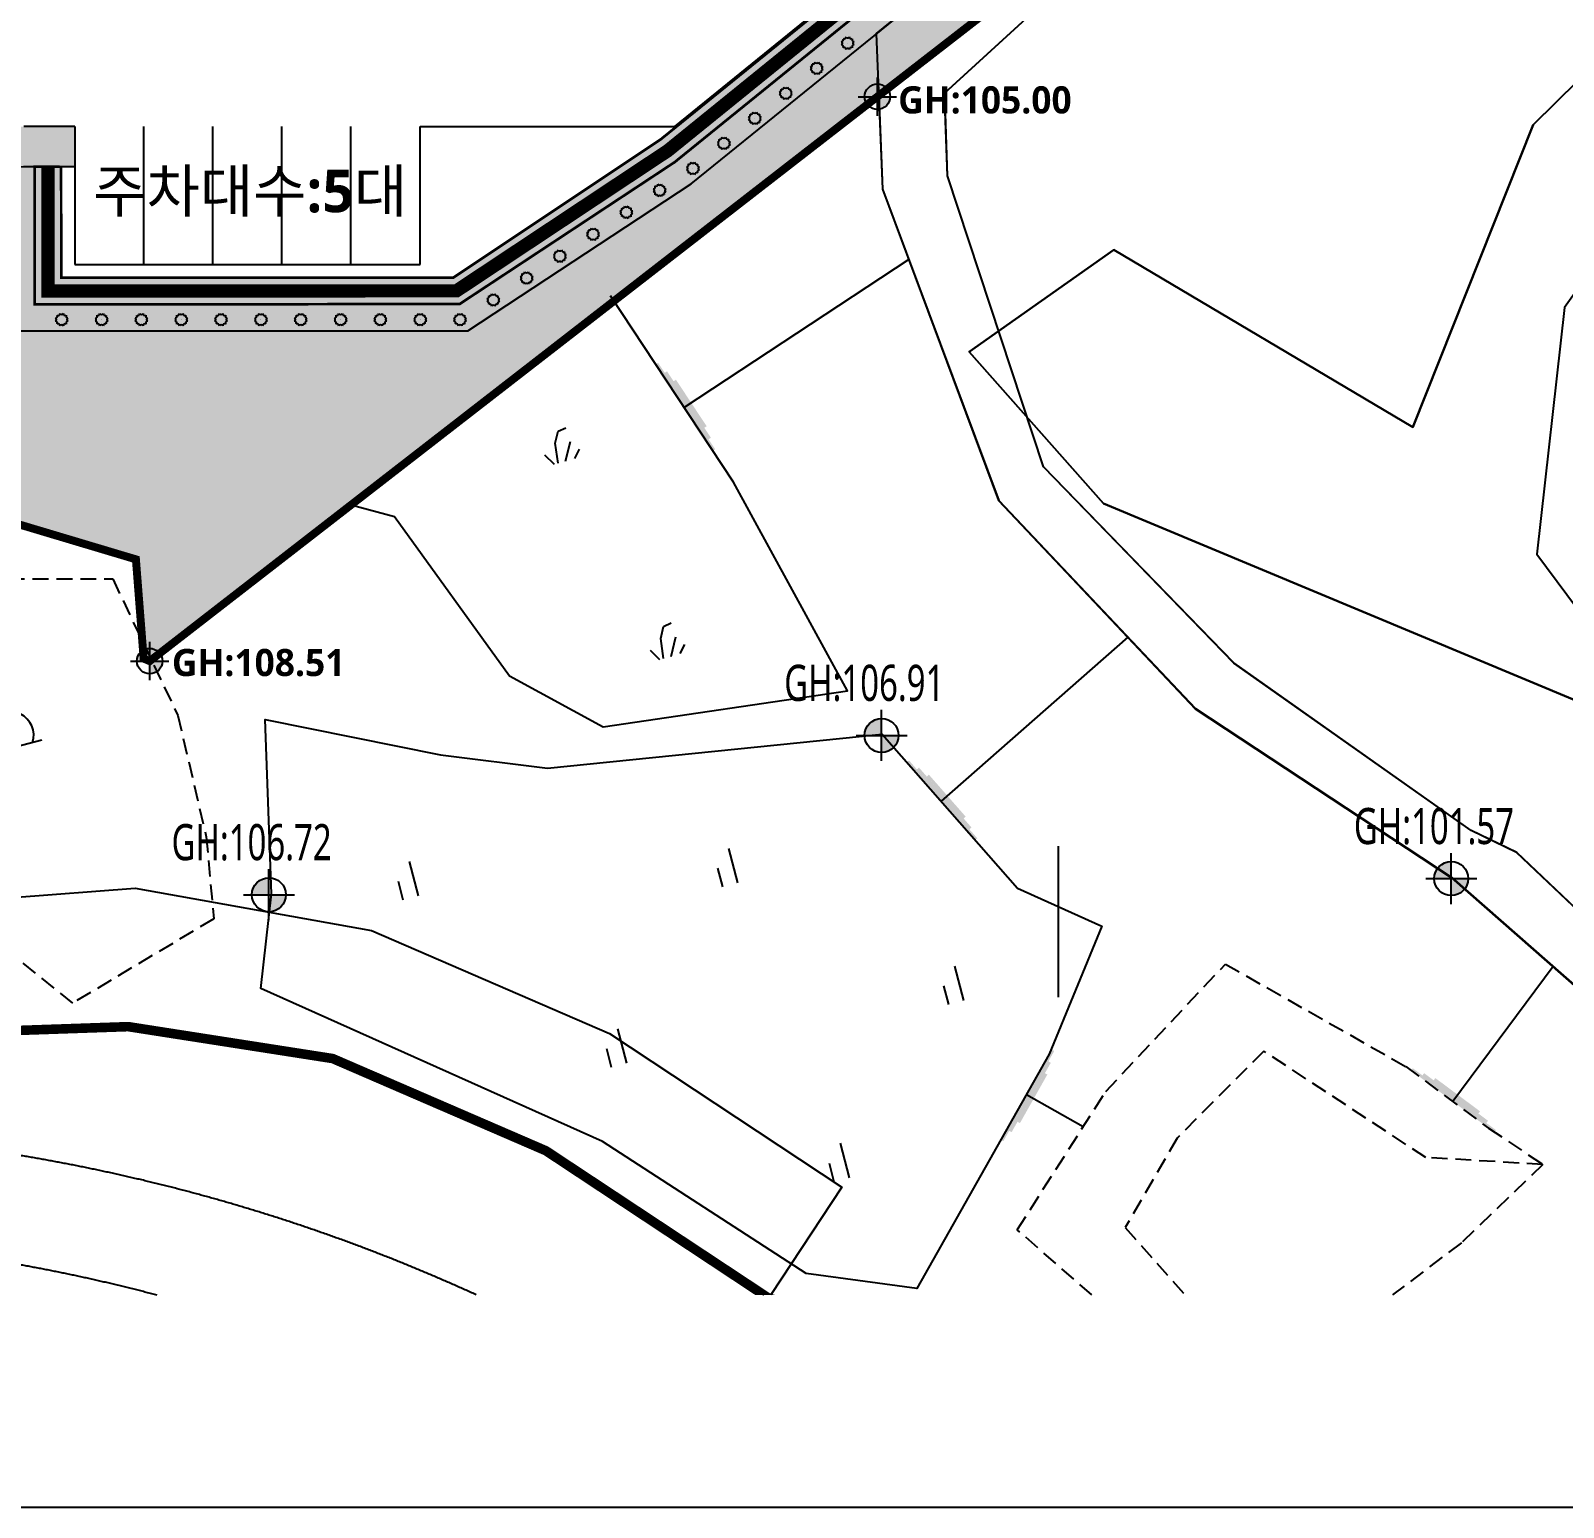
# Model space of a CAD drawing. Header units: millimetres. Extents: x 0 to 190005487, y 0 to 455456909.
# Drawn here: x 160531 to 218247, y 0 to 55596 of the extents above; entities that cross this region are included whole.
import ezdxf
from ezdxf.enums import TextEntityAlignment as Align
from ezdxf.xclip import XClip

# ---------------------------------------------------------------- set-up
doc = ezdxf.new("R2010")
doc.units = ezdxf.units.MM
doc.header["$LTSCALE"] = 800
doc.header["$MEASUREMENT"] = 0
doc.header["$XCLIPFRAME"] = 0
for name, pattern in [('CENTER', [2, 1.25, -0.25, 0.25, -0.25]), ('DASHED', [3, 2, -1]), ('HIDDEN', [0.375, 0.25, -0.125]), ('PHANTOM2', [31.75, 15.875, -3.175, 3.175, -3.175, 3.175, -3.175]), ('XREF_BASE$0$PHANTOM', [63.5, 31.75, -6.35, 6.35, -6.35, 6.35, -6.35]), ('XREF_BASE$0$PHANTOMX2', [5, 2.5, -0.5, 0.5, -0.5, 0.5, -0.5])]:
    doc.linetypes.add(name, pattern=pattern)
doc.layers.get('0').update_dxf_attribs({"linetype": 'CONTINUOUS'})
doc.layers.get('Defpoints').update_dxf_attribs({"color": 153, "linetype": 'CONTINUOUS'})
for name, color, linetype in [('0-녹지', 71, 'CONTINUOUS'), ('1-HY', 8, 'CONTINUOUS'), ('1-SIM', 8, 'CONTINUOUS'), ('1-묘지', 4, 'CONTINUOUS'), ('1-비포장', 1, 'CONTINUOUS'), ('1-지적선', 3, 'CONTINUOUS'), ('_교목_Plant', 90, 'CONTINUOUS'), ('CE-SLOP-FILL', 1, 'CONTINUOUS'), ('CE_GH', 240, 'CONTINUOUS'), ('LSMD_CONT_LDREG_41500', 1, 'CONTINUOUS'), ('NR', 7, 'CONTINUOUS'), ('rndur', 1, 'CONTINUOUS'), ('TEXT', 6, 'CONTINUOUS'), ('WID', 4, 'CONTINUOUS'), ('XREF_BASE$0$CE_PROPERTY LINE', 2, 'XREF_BASE$0$PHANTOM'), ('XREF_BASE$0$성토옹벽', 6, 'CONTINUOUS'), ('XREF_BASE$0$절토옹벽', 2, 'CONTINUOUS'), ('사업부지', 7, 'CONTINUOUS'), ('성토옹벽', 6, 'CONTINUOUS'), ('절토옹벽', 2, 'CONTINUOUS')]:
    doc.layers.add(name, color=color, linetype=linetype)
doc.layers.add('A-MKXS-TEXT1', color=3, linetype='CONTINUOUS', lineweight=25)
doc.layers.add('CE_GH_TEXT', color=2, linetype='CONTINUOUS', lineweight=20)
doc.styles.add('SH_대대리576', font='NanumGothicBold.ttf')
doc.styles.add('나눔고딕N', font='NanumGothic.ttf')

# ---------------------------------------------------------------- blocks, each defined once
blk = doc.blocks.new('A$C33E82F04')
at = {"layer": '1-묘지', "color": 8, "linetype": 'Continuous'}
for p, q in [((1.5, 0), (0, 0)), ((0.75, 0), (0.75, 0.38))]:
    blk.add_line(p, q, dxfattribs=at)
blk.add_arc((0.756, 0.318), 0.6, 328.0265, 211.9735, dxfattribs=at)
blk = doc.blocks.new('A$C39EA40FB')
at = {"layer": '1-SIM', "color": 8}
for p, q in [((0.332, 0.503), (0.48, 0.777)), ((0.48, 0.777), (0.686, 0.812)), ((0.274, 0), (0.332, 0.503)), ((0.469, 0), (0.709, 0.446)), ((0, 0.286), (0.172, 0)), ((0.709, 0.011), (0.88, 0.206))]:
    blk.add_line(p, q, dxfattribs=at)
blk = doc.blocks.new('A$C0C523BD5')
at = {"layer": '1-SIM', "color": 8}
for p, q in [((0.394, 0.892), (0.394, 0)), ((0, 0.48), (0, 0))]:
    blk.add_line(p, q, dxfattribs=at)
blk = doc.blocks.new('G$C940A8A8A')
at = {"layer": 'LSMD_CONT_LDREG_41500', "color": 1, "linetype": 'Continuous', "const_width": 300, "flags": 128}
blk.add_lwpolyline([(72327, 15866), (79255, 11660), (78594, 7970), (78790, 7821), (135065, 31905), (143528, 53543), (142885, 66413), (152606, 122087)], dxfattribs=at)
blk = doc.blocks.new('현황측량 지적')
at = {"layer": '1-HY', "color": 8}
blk.add_lwpolyline([(117787, -110555), (117787, -110555), (107115, -104637), (96137, -104162), (89344, -113671), (88303, -122954), (92415, -128493), (103239, -118669), (110683, -117476), (115268, -118575), (117589, -116067)], close=True, dxfattribs=at)
at = {"layer": '1-HY'}
blk.add_lwpolyline([(43650, -121103), (45292, -121538), (49613, -127535), (53142, -129463), (62350, -128103), (58052, -120244), (53420, -113227)], dxfattribs=at)
blk.add_lwpolyline([(53119, -145075), (40251, -139310), (40652, -135752), (40420, -129184), (47025, -130519), (51046, -131017), (63653, -129735), (68742, -135534), (71929, -136958), (69946, -141779), (64961, -150608), (60789, -150042)], close=True, dxfattribs=at)
at = {"layer": '1-묘지', "color": 8, "linetype": 'HIDDEN', "ltscale": 3}
for points in [[(38201, -133599), (38479, -136687), (33180, -139859), (17948, -127663), (21568, -125452), (28058, -123889), (34677, -123893), (37126, -129027)], [(80025, -153001), (77704, -153815), (73790, -152807), (68737, -148397), (72073, -143184), (76575, -138390), (83374, -142253), (86485, -144566), (88532, -145938), (85461, -148888)]]:
    blk.add_lwpolyline(points, close=True, dxfattribs=at)
blk.add_lwpolyline([(88532, -145938), (84120, -145674), (78025, -141668), (74755, -144943), (72803, -148313), (77704, -153815)], dxfattribs=at)
at = {"layer": '1-비포장', "color": 8, "linetype": 'Continuous'}
for points in [[(63524, -105691), (63668, -109215), (68042, -120936), (75445, -128774), (85101, -135138), (91148, -140446)], [(93205, -139550), (87545, -134189), (85835, -133363), (76896, -127054), (69729, -119669), (66110, -108713), (66008, -105595), (73015, -99178), (84532, -89199), (93795, -85116)]]:
    blk.add_lwpolyline(points, dxfattribs=at)
at = {"layer": '1-지적선', "color": 8}
for points in [[(189623, -58719, 0), (171850, -66474, 0), (137917, -69468, 0), (184120, -124881, 0), (168896, -135093, 0), (162899, -129019, 0), (158053, -127230, 0), (126244, -144914, 0), (112162, -119349, 0), (116222, -106823, 0), (107918, -100547, 0), (101606, -99253, 0), (93247, -101770, 0), (88169, -106796, 0), (83634, -118176, 0), (72371, -111504, 0), (66924, -115335, 0), (71982, -121051, 0), (93734, -130126, 0), (114783, -142524, 0), (78073, -156205, 0), (59383, -150963, 0)], [(93734, -130126, 0), (71982, -121051, 0), (66924, -115335, 0), (72371, -111504, 0), (83634, -118176, 0), (88169, -106796, 0), (93247, -101770, 0), (101606, -99253, 0), (107918, -100547, 0), (116222, -106823, 0), (112162, -119349, 0), (107912, -119134, 0), (101889, -120930, 0), (98533, -126813, 0), (93734, -130126, 0)], [(23798, -141138, 0), (26293, -136231, 0), (35526, -135531, 0), (44421, -137125, 0), (53384, -140999, 0), (62135, -146788, 0), (59383, -150963, 0), (50996, -145415, 0), (42966, -141944, 0), (35264, -140743, 0), (23798, -141138, 0)]]:
    blk.add_polyline3d(points, dxfattribs=at)
at = {"layer": 'NR', "color": 8, "linetype": 'Continuous'}
for p, q in [((64655, -111860), (56201, -117440)), ((72904, -126084), (65868, -132259)), ((88913, -138484), (85136, -143563)), ((71219, -144518), (69081, -143311))]:
    blk.add_line(p, q, dxfattribs=at)
for points in [[(57276, -119068), (55127, -115813), (57363, -119010), (55215, -115755)], [(57115, -118634), (55463, -116131), (57203, -118576), (55550, -116073)], [(56955, -118201), (55798, -116448), (57043, -118143), (55886, -116390)], [(67154, -133725), (64582, -130793), (67233, -133655), (64661, -130724)], [(66936, -133317), (64958, -131062), (67015, -133248), (65036, -130993)], [(66718, -132910), (65333, -131331), (66797, -132841), (65412, -131262)], [(68122, -145009), (70039, -141613), (68213, -145061), (70131, -141665)], [(68435, -144669), (69910, -142056), (68526, -144720), (70001, -142108)], [(68747, -144329), (69780, -142500), (68839, -144380), (69871, -142552)], [(86701, -144726), (83571, -142399), (86763, -144642), (83634, -142315)], [(86402, -144374), (83995, -142583), (86465, -144289), (84058, -142499)], [(86104, -144021), (84419, -142768), (86166, -143936), (84481, -142683)]]:
    blk.add_solid(points, dxfattribs=at)
at = {"layer": 'rndur', "linetype": 'PHANTOM2', "ltscale": 2, "const_width": 360, "flags": 128}
blk.add_lwpolyline([(206883, -157310), (202971, -156085), (192523, -138055), (192037, -134393), (187653, -139214), (180694, -143462), (173737, -143509), (161354, -148904), (157725, -144242), (154816, -136784), (158050, -127241), (126239, -144923), (122996, -147375), (114777, -142533), (78067, -156212), (59378, -150969), (50990, -145420), (42961, -141949), (35259, -140747), (23792, -141142), (15855, -140119), (12425, -139716), (9303, -139321), (5202, -130219), (-3377, -125158), (-12855, -120922), (-25433, -113134), (-31110, -107172), (-33684, -104469), (-50296, -94166), (-54916, -87820), (-58556, -75838), (-58594, -63575), (-54697, -51462), (-52838, -43399), (-53310, -35411), (-56465, -30247), (-58199, -23603), (-65933, 6044), (-65550, 7455), (-83110, 7388), (-99556, 7405), (-100789, 7832), (-83513, -58384), (-91570, -60086), (-90952, -159807)], dxfattribs=at)
at = {"layer": 'rndur', "linetype": 'PHANTOM2', "ltscale": 2, "flags": 128}
blk.add_lwpolyline([(206883, -157310), (202971, -156085), (192523, -138055), (192037, -134393), (187653, -139214), (180694, -143462), (173737, -143509), (161354, -148904), (157725, -144242), (154816, -136784), (158050, -127241), (126239, -144923), (122996, -147375), (114777, -142533), (78067, -156212), (59378, -150969), (50990, -145420), (42961, -141949), (35259, -140747), (23792, -141142), (15855, -140119), (12425, -139716), (9303, -139321), (5202, -130219), (-3377, -125158), (-12855, -120922), (-25433, -113134), (-31110, -107172), (-33684, -104469), (-50296, -94166), (-54916, -87820), (-58556, -75838), (-58594, -63575), (-54697, -51462), (-52838, -43399), (-53310, -35411), (-56465, -30247), (-58199, -23603), (-65933, 6044), (-65550, 7455), (-83110, 7388), (-99556, 7405), (-100789, 7832), (-83513, -58384), (-91570, -60086), (-90952, -159807)], dxfattribs=at)
at = {"rotation": 14.62512504690287}
blk.add_blockref('G$C940A8A8A', (-38193, -154447), dxfattribs=at)
at = {"layer": '1-SIM', "xscale": 1500, "yscale": 1500, "zscale": 1500, "rotation": 14.62512501046145}
for name, p in [('A$C39EA40FB', (51049, -119636)), ('A$C39EA40FB', (55021, -126988)), ('A$C0C523BD5', (57633, -135480)), ('A$C0C523BD5', (45603, -135969)), ('A$C0C523BD5', (66144, -139909)), ('A$C0C523BD5', (53451, -142271)), ('A$C0C523BD5', (61832, -146584))]:
    blk.add_blockref(name, p, dxfattribs=at)
at = {"layer": '1-묘지', "xscale": 1500, "yscale": 1500, "zscale": 1500, "rotation": 14.62512501046145}
blk.add_blockref('A$C33E82F04', (29825, -130532), dxfattribs=at)
blk = doc.blocks.new('A$C22D04AE8')
at = {"layer": 'CE_GH'}
h = blk.add_hatch(color=256, dxfattribs=at)
h.paths.add_polyline_path([(0, 0), (0, 800, 0.414214), (-800, 0)])
h.paths.add_polyline_path([(800, 0), (0, 0), (0, -800, 0.414214)])
for points in [[(0, -1200), (0, 1200)], [(-1200, 0), (1200, 0)]]:
    blk.add_lwpolyline(points, dxfattribs=at)
blk.add_circle((0, 0), 800, dxfattribs=at)
blk = doc.blocks.new('대지현황레벨1')
at = {"layer": 'Defpoints', "color": 6}
blk.add_lwpolyline([(27780, -120835), (35546, -123155), (35838, -126893), (36065, -126987), (84436, -89475), (87161, -66401), (83289, -54110), (78638, 2214)], dxfattribs=at)
at = {"layer": 'CE_GH', "color": 7, "linetype": 'ByBlock', "xscale": 0.6, "yscale": 0.6, "zscale": 0.6}
for p in [(63466, -105737), (36065, -126987)]:
    blk.add_blockref('A$C22D04AE8', p, dxfattribs=at)
at = {"layer": 'CE_GH_TEXT', "color": 7, "lineweight": 20, "style": 'SH_대대리576'}
for s, p in [('GH:105.00', (64248, -105856)), ('GH:108.51', (36899, -127039))]:
    blk.add_text(s, height=1020, dxfattribs=at).set_placement(p, align=Align.MIDDLE_LEFT)
blk = doc.blocks.new('A$C61401735')
at = {"layer": 'CE-SLOP-FILL', "color": 251, "linetype": 'ByBlock', "flags": 128}
blk.add_lwpolyline([(92703, 19281), (100468, 16961), (100760, 13223), (100987, 13128), (149358, 50641), (152083, 73715), (148212, 86006), (144956, 125432)], dxfattribs=at)
at = {"layer": 'CE-SLOP-FILL', "color": 251}
blk.add_lwpolyline([(95670, 31748), (95670, 25559), (112970, 25559), (121372, 31096), (137392, 44057)], dxfattribs=at)
blk = doc.blocks.new('A$C53055D6E')
at = {"layer": 'XREF_BASE$0$CE_PROPERTY LINE', "color": 8, "linetype": 'XREF_BASE$0$PHANTOMX2', "ltscale": 3, "flags": 128}
blk.add_lwpolyline([(24653, 158067), (15380, 151109), (8259, 149251), (3838, 149290), (748, 147602), (-6916, 147572), (-7299, 146160), (-1843, 125252), (436, 116516), (2171, 109870), (5326, 104706), (5798, 96717), (3940, 88655), (43, 76541), (81, 64279), (3722, 52297), (8342, 45951), (24954, 35648), (27528, 32946), (33205, 26984), (45785, 19196), (55262, 14961), (63842, 9900), (67943, 799), (71065, 403), (74495, 0), (71416, 11497), (72509, 16027), (80907, 20283), (84381, 29814), (86654, 26118), (86417, 19281), (94182, 16961), (94474, 13223), (94701, 13128), (143072, 50641), (145797, 73715), (141926, 86006), (137274, 142330), (130340, 137929), (128629, 139085), (122336, 140647), (114378, 141402), (105827, 145930), (90331, 146144), (69871, 143916), (58636, 140116), (56478, 144307), (45633, 153630)], close=True, dxfattribs=at)
at = {"layer": '절토옹벽', "color": 6, "linetype": 'ByBlock', "ltscale": 5, "const_width": 100, "flags": 128}
for points in [[(91367, 31757), (91369, 27568), (106141, 27577), (113948, 32781), (129838, 45656)], [(90367, 31756), (90370, 26568), (106370, 26577), (114477, 31926), (130451, 44866)]]:
    blk.add_lwpolyline(points, dxfattribs=at)
at = {"layer": '절토옹벽', "color": 6, "linetype": 'DASHED', "ltscale": 4000, "const_width": 500, "flags": 128}
blk.add_lwpolyline([(90867, 31757), (90869, 27068), (106256, 27077), (114213, 32354), (130145, 45261)], dxfattribs=at)
blk = doc.blocks.new('XREF_BASE$0$A$C5E376D50')
at = {"color": 8}
for points in [[(374986, 153404, -0.180089), (333337, 157628), (326035, 161222, 0.102992), (299192, 168139), (300158, 168093, -0.148011), (272310, 177969), (248009, 195863), (239404, 202199), (237464, 203627), (223953, 213576, -0.241383), (211743, 238073), (212176, 276367), (195483, 272011, -0.369038), (200555, 266091, -0.003164), (200552, 265424), (199994, 216062, -0.041869), (198408, 199419), (197156, 192487, 0.046265), (195820, 177033), (196105, 131477, -0.048728)], [(204104, 131527), (203820, 177083, -0.044561), (204938, 190557, -0.560052), (228633, 200196), (234661, 195757), (234661, 195757), (237621, 193577), (237621, 193577, -0.414994), (241911, 165582, -0.146038), (232777, 158695), (225692, 156060), (228481, 148562), (250625, 156797, -0.101084), (278308, 161110), (298817, 160148, -0.102992), (322502, 154045)]]:
    blk.add_lwpolyline(points, format="xyb", dxfattribs=at)
at = {"layer": 'Defpoints', "linetype": 'Continuous', "flags": 128}
blk.add_lwpolyline([(303691, 192063), (311456, 189743), (311748, 186006), (311975, 185911), (360346, 223424), (363071, 246497), (359200, 258788), (354548, 315113)], dxfattribs=at)
blk = doc.blocks.new('XREF_BASE$0$A$C3CBC0631')
at = {"layer": 'XREF_BASE$0$절토옹벽'}
h = blk.add_hatch(color=253, dxfattribs=at)
h.dxf.hatch_style = 1
h.paths.add_polyline_path([(130451, 44866), (114477, 31926), (106370, 26577), (90370, 26568), (90367, 31756), (91367, 31756), (91367, 31757), (91369, 27569), (106141, 27577), (113948, 32781), (129838, 45656), (130467, 44879)])
at = {"layer": 'XREF_BASE$0$CE_PROPERTY LINE', "color": 8, "linetype": 'XREF_BASE$0$PHANTOMX2', "ltscale": 3, "flags": 128}
blk.add_lwpolyline([(24653, 158067), (15380, 151109), (8259, 149251), (3838, 149290), (748, 147602), (-6916, 147572), (-7299, 146160), (-1843, 125252), (436, 116516), (2171, 109870), (5326, 104706), (5798, 96717), (3940, 88655), (43, 76542), (81, 64279), (3722, 52297), (8342, 45951), (24954, 35648), (27528, 32946), (33205, 26984), (45785, 19196), (55262, 14961), (63842, 9900), (67943, 799), (71065, 403), (74495, 0), (71416, 11497), (72509, 16027), (80907, 20283), (84381, 29814), (86654, 26118), (86417, 19281), (94182, 16961), (94474, 13223), (94701, 13128), (143072, 50641), (145797, 73715), (141926, 86006), (137274, 142330), (130340, 137929), (128629, 139085), (122336, 140647), (114378, 141402), (105828, 145930), (90331, 146144), (69871, 143916), (58636, 140116), (56478, 144307), (45633, 153630)], close=True, dxfattribs=at)
at = {"layer": 'XREF_BASE$0$절토옹벽', "color": 8, "linetype": 'ByBlock', "ltscale": 5, "flags": 128}
blk.add_lwpolyline([(130451, 44866, 100, 100, 0), (114477, 31926, 100, 100, 0), (106370, 26577, 100, 100, 0), (90370, 26568, 100, 100, 0), (90367, 31756, 100, 100, 0), (91367, 31756, 100, 100, 0), (91367, 31757, 100, 100, 0), (91369, 27569, 100, 100, 0), (106141, 27577, 100, 100, 0), (113948, 32781, 100, 100, 0), (129838, 45656, 100, 100, 0), (130467, 44879, 0, 0, 0)], format="xyseb", close=True, dxfattribs=at)
blk = doc.blocks.new('G$CBD6C6888')
at = {"layer": 'CE_GH', "linetype": 'ByBlock', "xscale": 0.8, "yscale": 0.8, "zscale": 0.8}
for p in [(171399, 20004, 106910), (192851, 14613, 101570), (148329, 14007)]:
    blk.add_blockref('A$C22D04AE8', p, dxfattribs=at)
at = {"layer": 'CE_GH_TEXT', "color": 2, "lineweight": 20, "style": '나눔고딕N', "width": 0.7}
for s, p in [('GH:106.91', (167731, 21984, 106910)), ('GH:101.57', (189182, 16593, 101570)), ('GH:106.72', (144660, 15987))]:
    blk.add_text(s, height=1360, dxfattribs=at).set_placement(p, align=Align.MIDDLE_LEFT)
blk = doc.blocks.new('TE000013_0')
at = {"const_width": 0.0239}
blk.add_lwpolyline([(-0.01, 0, 1), (0.01, 0, 1)], format="xyb", close=True, dxfattribs=at)
at = {"color": 0}
for centre, start, end in [((-0.73, 0.42), 270.5612, 29.4388), ((-0.84, 0), 300.5612, 59.4388), ((-0.42, 0.73), 240.5612, 359.4388), ((0, 0.84), 210.5612, 329.4388), ((0.42, 0.73), 180.5612, 299.4388), ((0.73, 0.42), 150.5612, 269.4388), ((0.84, 0), 120.5612, 239.4388), ((-0.73, -0.42), 330.5612, 89.4388), ((-0.42, -0.73), 0.5612, 119.4388), ((0, -0.84), 30.5612, 149.4388), ((0.42, -0.73), 60.5612, 179.4388), ((0.73, -0.42), 90.5612, 209.4388)]:
    blk.add_arc(centre, 0.225, start, end, dxfattribs=at)
blk = doc.blocks.new('G$CBD6E5784')
at = {"layer": '0-녹지'}
h = blk.add_hatch(color=256, dxfattribs=at)
h.dxf.hatch_style = 1
edge = h.paths.add_edge_path()
edge.add_line((7794, 201355), (7902, 200937))
edge.add_line((7902, 200937), (11057, 195774))
edge.add_line((11057, 195774), (11530, 187784))
edge.add_line((11530, 187784), (9671, 179723))
edge.add_line((9671, 179723), (5774, 167609))
edge.add_line((5774, 167609), (5813, 155347))
edge.add_line((5813, 155347), (9453, 143365))
edge.add_line((9453, 143365), (14073, 137018))
edge.add_line((14073, 137018), (30686, 126716))
edge.add_line((30686, 126716), (33260, 124014))
edge.add_line((33260, 124014), (38937, 118052))
edge.add_line((38937, 118052), (51516, 110264))
edge.add_line((51516, 110264), (60993, 106028))
edge.add_line((60993, 106028), (69573, 100968))
edge.add_line((69573, 100968), (73674, 91866))
edge.add_line((73674, 91866), (80226, 91068))
edge.add_line((80226, 91068), (77147, 102565))
edge.add_line((77147, 102565), (78239, 107093))
edge.add_line((78239, 107093), (86638, 111351))
edge.add_line((86638, 111351), (90112, 120882))
edge.add_line((90112, 120882), (92385, 117186))
edge.add_line((92385, 117186), (92148, 110349))
edge.add_line((92148, 110349), (99913, 108028))
edge.add_line((99913, 108028), (100206, 104291))
edge.add_line((100206, 104291), (100433, 104196))
edge.add_line((100433, 104196), (148803, 141709))
edge.add_line((148803, 141709), (151529, 164783))
edge.add_line((151529, 164783), (147657, 177073))
edge.add_line((147657, 177073), (143006, 233398))
edge.add_line((143006, 233398), (136071, 228996))
edge.add_line((136071, 228996), (134360, 230153))
edge.add_line((134360, 230153), (128068, 231715))
edge.add_line((128068, 231715), (120109, 232470))
edge.add_line((120109, 232470), (111559, 236997))
edge.add_line((111559, 236997), (96063, 237212))
edge.add_line((96063, 237212), (75602, 234983))
edge.add_line((75602, 234983), (64368, 231184))
edge.add_line((64368, 231184), (62206, 235371))
edge.add_line((62206, 235371), (61557, 235935))
edge.add_line((61557, 235935), (61356, 235701))
edge.add_line((61356, 235701), (60704, 234943))
edge.add_line((60704, 234943), (50766, 243492))
edge.add_line((50766, 243492), (30689, 247737))
edge.add_line((30689, 247737), (21282, 240661))
edge.add_line((21282, 240661), (14344, 238855))
edge.add_line((14344, 238855), (6649, 237166))
edge.add_line((6649, 237166), (383, 235672))
edge.add_line((383, 235672), (5488, 216157))
edge.add_line((5488, 216157), (4209, 215824))
edge.add_arc((5432, 220089), 4437, 254.00037, 277.35559)
edge.add_arc((5864, 216679), 1000, 277.81441, 14.39027)
edge.add_line((6833, 216928), (2247, 234509))
edge.add_line((2247, 234509), (18317, 238709))
edge.add_line((18317, 238709), (19275, 235027))
edge.add_line((19275, 235027), (21895, 235027))
edge.add_arc((21895, 236527), 1500, 270, 0)
edge.add_line((23395, 236527), (23395, 240227))
edge.add_line((23395, 240227), (52195, 240227))
edge.add_line((52195, 240227), (52195, 236527))
edge.add_arc((53695, 236527), 1500, 180, 270)
edge.add_line((53695, 235027), (54095, 235027))
edge.add_line((54095, 235027), (54095, 229027))
edge.add_line((54095, 229027), (39995, 229027))
edge.add_arc((39995, 227527), 1500, 90, 180)
edge.add_line((38495, 227527), (38495, 227027))
edge.add_line((38495, 227027), (59470, 227027))
edge.add_line((59470, 227027), (59470, 226827))
edge.add_line((59470, 226827), (38495, 226827))
edge.add_line((38495, 226827), (38495, 226627))
edge.add_line((38495, 226627), (121303, 226628))
edge.add_line((121303, 226628), (114220, 232406))
edge.add_line((114220, 232406), (114852, 233181))
edge.add_line((114852, 233181), (121660, 227628))
edge.add_line((121660, 227628), (140456, 227628))
edge.add_line((140456, 227628), (140492, 199427))
edge.add_line((140492, 199427), (140695, 199427))
edge.add_line((140695, 199427), (140692, 164123))
edge.add_line((140692, 164123), (147022, 164123))
edge.add_line((147022, 164123), (147022, 154032))
edge.add_line((147022, 154032), (140692, 154032))
edge.add_line((140692, 154032), (140692, 141223))
edge.add_line((140692, 141223), (136295, 141223))
edge.add_line((136295, 141223), (136295, 137377))
edge.add_line((136295, 137377), (135545, 136769))
edge.add_line((135545, 136769), (136187, 135930))
edge.add_line((136187, 135930), (120231, 122973))
edge.add_line((120231, 122973), (112105, 117640))
edge.add_line((112105, 117640), (96105, 117631))
edge.add_line((96105, 117631), (96105, 122820))
edge.add_line((96105, 122820), (95679, 122819))
edge.add_arc((95679, 109319), 13500, 90, 149.81131)
edge.add_arc((68883, 124908), 17500, 296.88928, 329.81131, ccw=False)
edge.add_arc((68883, 124908), 17500, 238.20401, 296.88928, ccw=False)
edge.add_line((59663, 110034), (27535, 129951))
edge.add_arc((43079, 155024), 29500, 180, 238.20401, ccw=False)
edge.add_line((13579, 155024), (13579, 193300))
edge.add_arc((5079, 193300), 8500, 360, 71.37307)
at = {"layer": '_교목_Plant', "xscale": 320.0000000000001, "yscale": 320.0000000000001, "zscale": 320.0000000000001}
for p in [(126722, 127463), (125556, 126519), (124390, 125576), (123224, 124632), (122058, 123689), (120892, 122745), (119639, 121920), (118387, 121094), (117134, 120269), (115882, 119444), (114629, 118618), (113377, 117793), (97124, 117054), (98624, 117054), (100124, 117054), (101624, 117054), (103124, 117054), (104624, 117054), (106124, 117054), (107624, 117054), (109124, 117054), (110624, 117054), (112124, 117054)]:
    blk.add_blockref('TE000013_0', p, dxfattribs=at)

msp = doc.modelspace()

# ---------------------------------------------------------------- hatches: boundary and pattern name
at = {"layer": '사업부지', "linetype": 'Continuous', "ltscale": 10}
h = msp.add_hatch(dxfattribs=at)
h.set_pattern_fill('AR-HBONE', color=8, scale=100, angle=14.625125, style=0)
h.set_pattern_definition([(59.62512505, (-197505235.8, -418325729.87), (-142.83199963, 547.356392), [1200, -400]), (149.62512505, (-197505033.53, -418325384.78), (-142.83199963, 547.356392), [1200, -400])])
edge = h.paths.add_edge_path()
edge.add_arc((69656.1, 120961.3), 8500, 12.089525, 71.410291, ccw=False)
edge.add_arc((69656.1, 120961.3), 8500, 359.999998, 12.089525, ccw=False)
edge.add_line((78156.1, 120961.3), (78156.1, 82684.9))
edge.add_arc((107656.1, 82684.9), 29500, 179.999999, 238.204008)
edge.add_line((92112.7, 57611.9), (124240, 37695.3))
edge.add_arc((133460.7, 52569), 17500, 238.204012, 296.889284)
edge.add_arc((133460.7, 52569), 17500, 296.889284, 329.811311)
edge.add_arc((160256.3, 36980.7), 13500, 89.999998, 149.811311, ccw=False)
edge.add_line((160256.3, 50480.7), (162177.1, 50480.7))
edge.add_line((162177.1, 50480.7), (162177.1, 51980.7))
edge.add_line((162177.1, 51980.7), (160256.3, 51980.7))
edge.add_arc((160256.3, 36980.7), 15000, 89.999998, 149.811311)
edge.add_arc((133460.7, 52569), 16000, 296.889284, 329.811311, ccw=False)
edge.add_arc((133460.7, 52569), 16000, 238.204012, 296.889284, ccw=False)
edge.add_line((125030.3, 38970.2), (92903, 58886.8))
edge.add_arc((107656.1, 82684.9), 28000, 179.999998, 238.204007, ccw=False)
edge.add_line((79656.1, 82684.9), (79656.1, 120961.3))
edge.add_arc((69656.1, 120961.3), 10000, 359.999999, 12.089525)
edge.add_arc((69656.1, 120961.3), 10000, 12.089525, 76.961351)
edge.add_line((71912.2, 130703.5), (72365.8, 129017.8))

# ---------------------------------------------------------------- linework, layer by layer
at = {"layer": '1-비포장', "linetype": 'Continuous'}
for points in [[(222942.8, 76010.9), (212187.6, 71276.9), (199573, 61335.7), (192368.8, 55485.1), (192608.8, 49626.9), (196983, 37905.5), (204385.9, 30067.8), (214041.7, 23703.6), (220088.9, 18395.5)], [(222146.2, 19292), (216485.3, 24652.3), (214775.3, 25478.3), (205836.6, 31787.8), (198669.8, 39172.5), (195051.2, 50128.8), (194948.5, 53246.9), (201955.3, 59664), (213473, 69642.5), (222736.1, 73725.7)]]:
    msp.add_lwpolyline(points, dxfattribs=at)
at = {"layer": 'Defpoints'}
msp.add_lwpolyline([(0, 237600), (336000, 237600), (336000, 0), (0, 0)], close=True, dxfattribs=at)
at = {"layer": 'TEXT', "color": 2}
msp.add_line((199224.2, 24894.9), (199224.2, 19213.1), dxfattribs=at)
at = {"layer": 'WID'}
for p, q in [((184786.3, 51988.1), (200872.1, 65038.4)), ((162193.1, 51988.1), (160272.3, 51988.1)), ((162193.1, 51988.1), (162193.1, 46788.1)), ((164793.1, 46788.1), (164793.1, 51988.1)), ((167393.1, 46788.1), (167393.1, 51988.1)), ((169993.1, 46788.1), (169993.1, 51988.1)), ((172593.1, 46788.1), (172593.1, 51988.1)), ((175193.1, 46788.1), (175193.1, 51988.1)), ((175193.1, 51988.1), (184786.3, 51988.1)), ((162193.1, 46788.1), (175193.1, 46788.1))]:
    msp.add_line(p, q, dxfattribs=at)
at = {"layer": '사업부지', "color": 8, "linetype": 'CENTER', "ltscale": 150, "flags": 128}
msp.add_lwpolyline([(165296, 7986.5, 0.0529487), (151938.3, 10055.1), (151938.3, 10055.1), (151938.3, 10055.1), (152904, 10008.9, -0.1480106), (122882.2, 20687.1), (121154.9, 21961.4), (110873.6, 29546.5), (96987.5, 39791), (96987.5, 39791), (93768.7, 42165.7), (88059.8, 46377.4), (74401.1, 56454.2), (74401.5, 56454.2), (65979.9, 62667.2, -0.217698), (60623.6, 74152.5), (61078.3, 111335.1, 0.0428045), (60323.9, 121604.5), (56095.5, 138959.1), (48985.5, 166308.1)], format="xyb", dxfattribs=at)
at = {"layer": '사업부지', "color": 8, "linetype": 'Continuous', "ltscale": 10, "flags": 128}
msp.add_lwpolyline([(72365.8, 129017.8, -0.2647752), (77967.6, 122741.5, -0.0527995), (78156.1, 120961.3), (78156.1, 82684.9, 0.2595675), (92112.7, 57611.9), (124240, 37695.3, 0.2618101), (141375.4, 36961.1, 0.1446457), (148587.2, 43769.2, -0.267067), (160256.3, 50480.7), (162177.1, 50480.7)], format="xyb", dxfattribs=at)

# ---------------------------------------------------------------- block references
ref = msp.add_blockref('현황측량 지적', (128944.9, 158844.9))
XClip(ref).set_block_clipping_path([(-120941.079460036, -150848.0068536659), (162857.5363889819, 70751.9931463341)])
for name, p in [('G$CBD6C6888', (21175.8, 9057.8)), ('G$CBD6E5784', (64577.2, -72338.7))]:
    msp.add_blockref(name, p)
ref = msp.add_blockref('XREF_BASE$0$A$C5E376D50', (-146978, -154052.4))
XClip(ref).set_block_clipping_path([(154965.4345864058, 162053.3751671459), (438965.4345861674, 383653.3751671459)])
at = {"layer": 'CE-SLOP-FILL', "linetype": 'ByBlock'}
msp.add_blockref('A$C61401735', (64026.8, 18731), dxfattribs=at)
at = {"layer": 'TEXT'}
msp.add_blockref('대지현황레벨1', (128949.2, 158846.8), dxfattribs=at)
at = {"layer": 'XREF_BASE$0$성토옹벽'}
msp.add_blockref('XREF_BASE$0$A$C3CBC0631', (70312.8, 18724.5), dxfattribs=at)
at = {"layer": '성토옹벽', "linetype": 'ByBlock'}
msp.add_blockref('A$C53055D6E', (70312.8, 18724.5), dxfattribs=at)

# ---------------------------------------------------------------- texts
at = {"layer": 'A-MKXS-TEXT1', "style": 'SH_대대리576'}
msp.add_text('주차대수:5대', height=1600, dxfattribs=at).set_placement((168801.4, 49561.6), align=Align.MIDDLE_CENTER)

doc.saveas('drawing.dxf')
